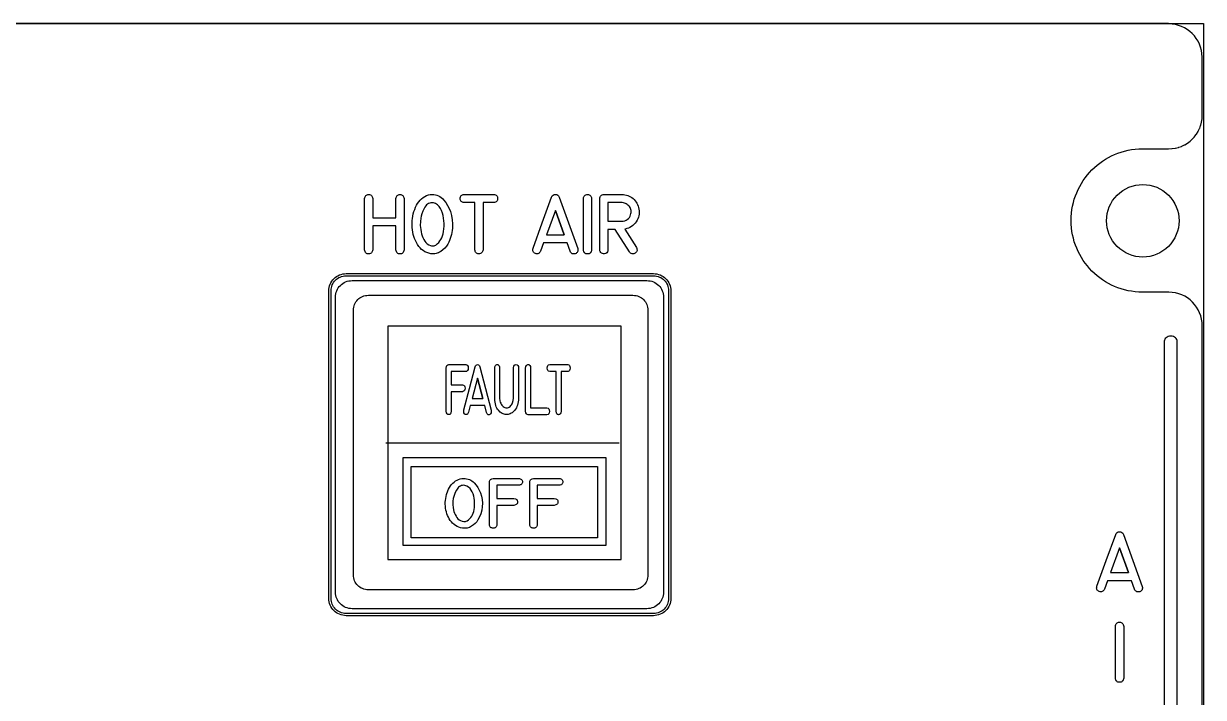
# Model space of a CAD drawing. Extents: x 27 to 704, y 10 to 614.
# Drawn here: x 445.4 to 526.3, y 210 to 256.2 of the extents above; entities that cross this region are included whole.
import ezdxf

# ---------------------------------------------------------------- set-up
doc = ezdxf.new("R2010")
doc.units = 0
for name, color, linetype in [('_BACKPANEL', 5, 'CONTINUOUS'), ('_ENGRAVING', 105, 'CONTINUOUS'), ('_LABELS', 30, 'CONTINUOUS'), ('_TOPLAYER', 1, 'CONTINUOUS')]:
    doc.layers.add(name, color=color, linetype=linetype)

msp = doc.modelspace()

# ---------------------------------------------------------------- linework, layer by layer
at = {"layer": '_BACKPANEL'}
for points in [[(526.326, 256.21), (526.326, 251.514), (526.326, 242.12), (526.326, 232.726), (526.326, 152.879), (526.326, 143.485), (203.984, 143.485), (203.984, 152.879), (203.984, 232.726), (203.984, 242.12), (203.984, 251.514), (203.984, 256.21)], [(467.525, 238.913), (488.621, 238.913), (488.726, 238.907), (488.828, 238.892), (488.927, 238.867), (489.021, 238.832), (489.111, 238.789), (489.196, 238.738), (489.275, 238.679), (489.348, 238.612), (489.414, 238.54), (489.473, 238.46), (489.524, 238.376), (489.567, 238.286), (489.602, 238.191), (489.627, 238.093), (489.642, 237.991), (489.648, 237.885), (489.648, 216.79), (489.642, 216.685), (489.627, 216.583), (489.602, 216.484), (489.567, 216.39), (489.524, 216.3), (489.473, 216.215), (489.414, 216.136), (489.348, 216.063), (489.275, 215.997), (489.196, 215.938), (489.111, 215.886), (489.021, 215.843), (488.927, 215.809), (488.828, 215.784), (488.726, 215.768), (488.621, 215.763), (467.525, 215.763), (467.42, 215.768), (467.317, 215.784), (467.219, 215.809), (467.124, 215.843), (467.035, 215.886), (466.95, 215.938), (466.871, 215.997), (466.798, 216.063), (466.732, 216.136), (466.673, 216.215), (466.621, 216.3), (466.578, 216.39), (466.544, 216.484), (466.519, 216.583), (466.503, 216.685), (466.498, 216.79), (466.498, 237.885), (466.503, 237.991), (466.519, 238.093), (466.544, 238.191), (466.578, 238.286), (466.621, 238.376), (466.673, 238.46), (466.732, 238.54), (466.798, 238.612), (466.871, 238.679), (466.95, 238.738), (467.035, 238.789), (467.124, 238.832), (467.219, 238.867), (467.317, 238.892), (467.42, 238.907)]]:
    msp.add_lwpolyline(points, close=True, dxfattribs=at)
msp.add_lwpolyline([(522.17, 240.201, -0.414214), (519.682, 242.689, -0.414214), (522.17, 245.177, -0.414214), (524.658, 242.689, -0.414214)], format="xyb", close=True, dxfattribs=at)
at = {"layer": '_ENGRAVING'}
for points in [[(468.794, 240.694), (468.794, 244.211), (468.808, 244.278), (468.828, 244.336), (468.854, 244.385), (468.887, 244.425), (468.927, 244.456), (468.973, 244.477), (469.025, 244.49), (469.083, 244.493), (469.142, 244.487), (469.193, 244.473), (469.238, 244.451), (469.275, 244.42), (469.305, 244.381), (469.328, 244.333), (469.344, 244.276), (469.353, 244.211), (469.353, 242.896), (470.948, 242.896), (470.948, 244.211), (470.962, 244.277), (470.982, 244.334), (471.007, 244.382), (471.039, 244.422), (471.078, 244.453), (471.122, 244.475), (471.172, 244.488), (471.229, 244.493), (471.286, 244.489), (471.336, 244.476), (471.381, 244.454), (471.419, 244.423), (471.451, 244.383), (471.477, 244.335), (471.497, 244.278), (471.511, 244.211), (471.511, 240.694), (471.497, 240.629), (471.477, 240.572), (471.451, 240.523), (471.419, 240.484), (471.381, 240.454), (471.336, 240.432), (471.286, 240.419), (471.229, 240.415), (471.172, 240.419), (471.122, 240.433), (471.078, 240.455), (471.039, 240.485), (471.007, 240.524), (470.982, 240.572), (470.962, 240.629), (470.948, 240.694), (470.948, 242.331), (469.353, 242.331), (469.353, 240.694), (469.344, 240.63), (469.328, 240.574), (469.305, 240.526), (469.275, 240.487), (469.238, 240.457), (469.193, 240.435), (469.142, 240.421), (469.083, 240.416), (469.025, 240.419), (468.973, 240.432), (468.927, 240.453), (468.887, 240.483), (468.854, 240.523), (468.828, 240.571), (468.808, 240.628)], [(474.686, 243.322), (474.763, 243.044), (474.812, 242.761), (474.832, 242.472), (474.824, 242.178), (474.809, 242.032), (474.787, 241.888), (474.758, 241.748), (474.721, 241.611), (474.677, 241.478), (474.625, 241.347), (474.566, 241.22), (474.5, 241.096), (474.404, 240.95), (474.291, 240.815), (474.163, 240.691), (474.018, 240.579), (473.941, 240.53), (473.862, 240.49), (473.781, 240.458), (473.697, 240.435), (473.612, 240.421), (473.525, 240.415), (473.436, 240.418), (473.345, 240.43), (473.199, 240.463), (473.062, 240.509), (472.934, 240.567), (472.814, 240.64), (472.704, 240.725), (472.602, 240.823), (472.509, 240.934), (472.425, 241.058), (472.349, 241.191), (472.282, 241.327), (472.224, 241.467), (472.174, 241.611), (472.133, 241.759), (472.1, 241.91), (472.075, 242.065), (472.059, 242.223), (472.052, 242.383), (472.053, 242.542), (472.062, 242.7), (472.079, 242.856), (472.105, 243.012), (472.139, 243.167), (472.181, 243.321), (472.232, 243.473), (472.291, 243.62), (472.358, 243.757), (472.433, 243.883), (472.516, 243.999), (472.607, 244.104), (472.707, 244.2), (472.815, 244.284), (472.93, 244.359), (473.049, 244.418), (473.17, 244.46), (473.293, 244.485), (473.42, 244.494), (473.539, 244.488), (473.653, 244.471), (473.76, 244.442), (473.863, 244.402), (473.96, 244.35), (474.051, 244.286), (474.137, 244.211), (474.217, 244.125), (474.362, 243.936), (474.489, 243.74), (474.597, 243.535)], [(476.361, 240.698), (476.361, 243.933), (475.634, 243.933), (475.569, 243.942), (475.512, 243.959), (475.465, 243.982), (475.426, 244.014), (475.396, 244.052), (475.374, 244.098), (475.361, 244.152), (475.357, 244.212), (475.362, 244.273), (475.375, 244.327), (475.397, 244.373), (475.427, 244.412), (475.466, 244.443), (475.513, 244.467), (475.569, 244.484), (475.634, 244.494), (477.645, 244.494), (477.709, 244.485), (477.765, 244.468), (477.812, 244.444), (477.851, 244.413), (477.881, 244.374), (477.902, 244.327), (477.915, 244.274), (477.92, 244.212), (477.916, 244.151), (477.903, 244.098), (477.882, 244.051), (477.852, 244.013), (477.813, 243.982), (477.766, 243.958), (477.71, 243.942), (477.645, 243.933), (476.92, 243.933), (476.92, 240.698), (476.905, 240.632), (476.885, 240.575), (476.857, 240.527), (476.824, 240.487), (476.784, 240.457), (476.738, 240.436), (476.686, 240.423), (476.628, 240.42), (476.569, 240.425), (476.518, 240.439), (476.474, 240.461), (476.438, 240.491), (476.408, 240.53), (476.385, 240.578), (476.37, 240.634)], [(480.352, 240.804), (480.987, 242.557), (481.624, 244.311), (481.665, 244.39), (481.722, 244.447), (481.795, 244.482), (481.884, 244.494), (481.973, 244.483), (482.046, 244.449), (482.104, 244.392), (482.145, 244.311), (483.416, 240.794), (483.426, 240.727), (483.427, 240.666), (483.42, 240.611), (483.403, 240.563), (483.377, 240.521), (483.342, 240.485), (483.298, 240.455), (483.245, 240.432), (483.189, 240.416), (483.137, 240.412), (483.088, 240.417), (483.042, 240.433), (482.999, 240.459), (482.96, 240.495), (482.923, 240.542), (482.891, 240.599), (482.686, 241.168), (481.071, 241.168), (480.873, 240.613), (480.84, 240.555), (480.803, 240.508), (480.763, 240.472), (480.719, 240.446), (480.673, 240.431), (480.623, 240.426), (480.569, 240.432), (480.512, 240.449), (480.459, 240.473), (480.415, 240.503), (480.38, 240.539), (480.355, 240.581), (480.34, 240.628), (480.334, 240.681), (480.338, 240.739)], [(484.369, 240.694), (484.355, 240.629), (484.335, 240.572), (484.309, 240.523), (484.277, 240.484), (484.238, 240.454), (484.194, 240.432), (484.143, 240.419), (484.087, 240.415), (484.03, 240.419), (483.98, 240.433), (483.935, 240.455), (483.897, 240.485), (483.865, 240.524), (483.839, 240.572), (483.82, 240.629), (483.806, 240.694), (483.806, 244.211), (483.82, 244.277), (483.839, 244.334), (483.865, 244.382), (483.897, 244.422), (483.935, 244.453), (483.98, 244.475), (484.03, 244.488), (484.087, 244.493), (484.143, 244.489), (484.194, 244.476), (484.238, 244.454), (484.277, 244.423), (484.309, 244.383), (484.335, 244.335), (484.355, 244.278), (484.369, 244.211)], [(487.435, 240.851), (487.462, 240.796), (487.478, 240.743), (487.484, 240.693), (487.481, 240.645), (487.467, 240.598), (487.442, 240.555), (487.408, 240.513), (487.364, 240.473), (487.314, 240.445), (487.261, 240.428), (487.205, 240.422), (487.145, 240.428), (487.087, 240.444), (487.037, 240.469), (486.996, 240.505), (486.963, 240.551), (485.986, 242.101), (485.491, 242.101), (485.491, 240.7), (485.481, 240.62), (485.452, 240.551), (485.403, 240.495), (485.334, 240.451), (485.257, 240.424), (485.183, 240.419), (485.111, 240.438), (485.041, 240.479), (484.993, 240.524), (484.959, 240.575), (484.939, 240.634), (484.932, 240.7), (484.932, 244.215), (484.937, 244.271), (484.952, 244.322), (484.977, 244.369), (485.012, 244.412), (485.055, 244.448), (485.102, 244.473), (485.153, 244.489), (485.209, 244.494), (486.44, 244.494), (486.549, 244.489), (486.655, 244.476), (486.757, 244.454), (486.855, 244.423), (486.949, 244.383), (487.04, 244.334), (487.127, 244.277), (487.211, 244.21), (487.289, 244.137), (487.359, 244.059), (487.421, 243.976), (487.476, 243.889), (487.523, 243.797), (487.562, 243.7), (487.594, 243.598), (487.617, 243.491), (487.632, 243.375), (487.636, 243.261), (487.629, 243.149), (487.61, 243.039), (487.579, 242.931), (487.538, 242.824), (487.485, 242.72), (487.42, 242.617), (487.347, 242.52), (487.268, 242.433), (487.184, 242.357), (487.094, 242.29), (486.998, 242.233), (486.896, 242.186), (486.789, 242.149), (486.676, 242.123), (486.638, 242.117)], [(473.436, 243.929), (473.347, 243.923), (473.264, 243.904), (473.187, 243.874), (473.115, 243.83), (473.049, 243.775), (472.989, 243.707), (472.933, 243.627), (472.884, 243.535), (472.799, 243.345), (472.731, 243.17), (472.68, 243.009), (472.647, 242.863), (472.621, 242.638), (472.619, 242.371), (472.628, 242.227), (472.645, 242.085), (472.67, 241.942), (472.702, 241.801), (472.744, 241.664), (472.794, 241.534), (472.854, 241.41), (472.922, 241.294), (473.001, 241.191), (473.092, 241.106), (473.194, 241.041), (473.307, 240.995), (473.375, 240.977), (473.441, 240.969), (473.504, 240.969), (473.565, 240.978), (473.624, 240.997), (473.68, 241.024), (473.734, 241.06), (473.786, 241.105), (473.88, 241.206), (473.962, 241.309), (474.032, 241.416), (474.09, 241.526), (474.138, 241.649), (474.178, 241.79), (474.21, 241.95), (474.233, 242.127), (474.247, 242.313), (474.248, 242.498), (474.238, 242.684), (474.216, 242.87), (474.181, 243.05), (474.132, 243.222), (474.07, 243.385), (473.995, 243.538), (473.904, 243.673), (473.852, 243.731), (473.795, 243.781), (473.735, 243.825), (473.67, 243.863), (473.601, 243.893), (473.527, 243.917)], [(486.44, 242.66), (486.539, 242.667), (486.635, 242.691), (486.726, 242.729), (486.814, 242.783), (486.892, 242.849), (486.957, 242.925), (487.008, 243.011), (487.045, 243.105), (487.064, 243.181), (487.074, 243.255), (487.076, 243.327), (487.07, 243.397), (487.055, 243.465), (487.032, 243.532), (487, 243.597), (486.959, 243.659), (486.913, 243.718), (486.862, 243.769), (486.807, 243.814), (486.747, 243.852), (486.684, 243.882), (486.616, 243.906), (486.544, 243.923), (486.468, 243.933), (485.491, 243.933), (485.491, 242.66)], [(482.484, 241.727), (481.882, 243.398), (481.275, 241.727)], [(481.882, 243.398), (482.484, 241.727)], [(467.535, 239.066), (488.61, 239.066), (488.733, 239.06), (488.851, 239.042), (488.965, 239.013), (489.075, 238.973), (489.179, 238.923), (489.277, 238.863), (489.369, 238.795), (489.453, 238.718), (489.53, 238.634), (489.598, 238.542), (489.658, 238.444), (489.708, 238.34), (489.748, 238.23), (489.777, 238.116), (489.795, 237.997), (489.801, 237.875), (489.801, 216.8), (489.795, 216.678), (489.777, 216.559), (489.748, 216.445), (489.708, 216.336), (489.658, 216.232), (489.598, 216.133), (489.53, 216.042), (489.453, 215.957), (489.369, 215.881), (489.277, 215.812), (489.179, 215.753), (489.075, 215.703), (488.965, 215.663), (488.851, 215.634), (488.733, 215.616), (488.61, 215.609), (467.535, 215.609), (467.413, 215.616), (467.295, 215.634), (467.18, 215.663), (467.071, 215.703), (466.967, 215.753), (466.868, 215.812), (466.777, 215.881), (466.692, 215.957), (466.616, 216.042), (466.547, 216.133), (466.488, 216.232), (466.438, 216.336), (466.398, 216.445), (466.369, 216.559), (466.351, 216.678), (466.344, 216.8), (466.344, 237.875), (466.351, 237.997), (466.369, 238.116), (466.398, 238.23), (466.438, 238.34), (466.488, 238.444), (466.547, 238.542), (466.616, 238.634), (466.692, 238.718), (466.777, 238.795), (466.868, 238.863), (466.967, 238.923), (467.071, 238.973), (467.18, 239.013), (467.295, 239.042), (467.413, 239.06)], [(467.943, 238.588), (488.159, 238.588), (488.276, 238.582), (488.39, 238.565), (488.499, 238.537), (488.604, 238.498), (488.704, 238.45), (488.798, 238.393), (488.886, 238.328), (488.967, 238.254), (489.041, 238.173), (489.107, 238.085), (489.164, 237.991), (489.212, 237.891), (489.25, 237.786), (489.278, 237.676), (489.295, 237.563), (489.301, 237.446), (489.301, 217.23), (489.295, 217.113), (489.278, 216.999), (489.25, 216.889), (489.212, 216.784), (489.164, 216.685), (489.107, 216.59), (489.041, 216.502), (488.967, 216.421), (488.886, 216.348), (488.798, 216.282), (488.704, 216.225), (488.604, 216.177), (488.499, 216.139), (488.39, 216.111), (488.276, 216.094), (488.159, 216.088), (467.943, 216.088), (467.826, 216.094), (467.712, 216.111), (467.603, 216.139), (467.498, 216.177), (467.398, 216.225), (467.304, 216.282), (467.216, 216.348), (467.135, 216.421), (467.061, 216.502), (466.996, 216.59), (466.938, 216.685), (466.891, 216.784), (466.852, 216.889), (466.824, 216.999), (466.807, 217.113), (466.801, 217.23), (466.801, 237.446), (466.807, 237.563), (466.824, 237.676), (466.852, 237.786), (466.891, 237.891), (466.938, 237.991), (466.996, 238.085), (467.061, 238.173), (467.135, 238.254), (467.216, 238.328), (467.304, 238.393), (467.398, 238.45), (467.498, 238.498), (467.603, 238.537), (467.712, 238.565), (467.826, 238.582)], [(519.021, 217.629), (519.666, 219.402), (520.312, 221.175), (520.353, 221.255), (520.411, 221.312), (520.485, 221.347), (520.575, 221.36), (520.666, 221.349), (520.74, 221.314), (520.799, 221.256), (520.841, 221.175), (522.13, 217.619), (522.14, 217.552), (522.142, 217.49), (522.134, 217.435), (522.117, 217.386), (522.091, 217.343), (522.055, 217.307), (522.011, 217.277), (521.957, 217.253), (521.9, 217.238), (521.847, 217.233), (521.797, 217.238), (521.75, 217.254), (521.707, 217.281), (521.667, 217.317), (521.63, 217.365), (521.597, 217.422), (521.39, 217.997), (519.751, 217.997), (519.55, 217.436), (519.516, 217.378), (519.479, 217.331), (519.438, 217.294), (519.394, 217.268), (519.347, 217.253), (519.296, 217.248), (519.242, 217.254), (519.184, 217.27), (519.129, 217.295), (519.085, 217.326), (519.05, 217.362), (519.025, 217.404), (519.009, 217.452), (519.003, 217.505), (519.007, 217.564)], [(521.185, 218.562), (520.573, 220.252), (519.958, 218.562)], [(520.573, 220.252), (521.185, 218.562)], [(520.858, 211.323), (520.844, 211.257), (520.824, 211.199), (520.797, 211.151), (520.764, 211.111), (520.725, 211.08), (520.68, 211.058), (520.629, 211.045), (520.571, 211.041), (520.514, 211.045), (520.463, 211.059), (520.418, 211.081), (520.379, 211.112), (520.347, 211.152), (520.321, 211.2), (520.301, 211.257), (520.287, 211.323), (520.287, 214.878), (520.301, 214.945), (520.321, 215.003), (520.347, 215.051), (520.379, 215.091), (520.418, 215.123), (520.463, 215.145), (520.514, 215.158), (520.571, 215.163), (520.629, 215.159), (520.68, 215.146), (520.725, 215.123), (520.764, 215.092), (520.797, 215.052), (520.824, 215.003), (520.844, 214.945), (520.858, 214.878)]]:
    msp.add_lwpolyline(points, close=True, dxfattribs=at)
msp.add_lwpolyline([(524.538, 165.054), (524.538, 234.422), (524.538, 234.423), (524.529, 234.494), (524.503, 234.559), (524.462, 234.618), (524.407, 234.67), (524.34, 234.712), (524.264, 234.745), (524.18, 234.765), (524.089, 234.772), (524.088, 234.772), (523.997, 234.765), (523.913, 234.745), (523.836, 234.713), (523.77, 234.67), (523.715, 234.618), (523.673, 234.559), (523.647, 234.494), (523.638, 234.423), (523.638, 234.422), (523.638, 165.054)], dxfattribs=at)
at = {"layer": '_LABELS'}
for points in [[(486.392, 219.454), (486.392, 235.456), (470.393, 235.456), (470.393, 219.454)], [(474.393, 229.629), (474.393, 232.589), (474.411, 232.687), (474.446, 232.76), (474.498, 232.806), (474.565, 232.827), (475.738, 232.827), (475.778, 232.82), (475.812, 232.806), (475.841, 232.785), (475.865, 232.759), (475.896, 232.687), (475.907, 232.59), (475.896, 232.493), (475.864, 232.422), (475.84, 232.396), (475.811, 232.376), (475.776, 232.363), (475.736, 232.356), (474.733, 232.356), (474.733, 231.438), (475.515, 231.438), (475.589, 231.418), (475.617, 231.398), (475.641, 231.373), (475.673, 231.304), (475.685, 231.212), (475.675, 231.118), (475.644, 231.045), (475.62, 231.018), (475.59, 230.995), (475.515, 230.967), (474.733, 230.967), (474.733, 229.629), (474.718, 229.528), (474.686, 229.455), (474.663, 229.429), (474.636, 229.41), (474.605, 229.399), (474.569, 229.394), (474.533, 229.397), (474.501, 229.408), (474.473, 229.426), (474.449, 229.451), (474.413, 229.525)], [(475.606, 229.715), (475.994, 231.194), (476.384, 232.673), (476.409, 232.74), (476.444, 232.788), (476.489, 232.817), (476.543, 232.827), (476.598, 232.818), (476.642, 232.79), (476.678, 232.741), (476.703, 232.673), (477.48, 229.706), (477.487, 229.599), (477.472, 229.512), (477.435, 229.446), (477.408, 229.421), (477.376, 229.401), (477.342, 229.388), (477.31, 229.384), (477.28, 229.389), (477.251, 229.402), (477.201, 229.454), (477.159, 229.542), (477.034, 230.022), (476.046, 230.022), (475.925, 229.554), (475.882, 229.466), (475.857, 229.435), (475.831, 229.413), (475.802, 229.4), (475.772, 229.396), (475.739, 229.401), (475.704, 229.415), (475.644, 229.461), (475.608, 229.527), (475.595, 229.611)], [(479.353, 230.524), (479.353, 230.49), (479.348, 230.389), (479.333, 230.265), (479.31, 230.149), (479.282, 230.042), (479.247, 229.943), (479.206, 229.853), (479.158, 229.771), (479.104, 229.697), (479.044, 229.632), (478.915, 229.526), (478.849, 229.485), (478.782, 229.453), (478.714, 229.428), (478.645, 229.412), (478.575, 229.404), (478.503, 229.403), (478.432, 229.411), (478.363, 229.428), (478.295, 229.452), (478.228, 229.484), (478.1, 229.572), (477.978, 229.693), (477.922, 229.765), (477.872, 229.845), (477.83, 229.933), (477.794, 230.029), (477.765, 230.132), (477.743, 230.244), (477.728, 230.363), (477.719, 230.49), (477.719, 230.524), (477.719, 232.593), (477.732, 232.683), (477.766, 232.758), (477.81, 232.806), (477.863, 232.828), (477.926, 232.822), (477.985, 232.794), (478.027, 232.747), (478.053, 232.679), (478.061, 232.593), (478.061, 230.524), (478.083, 230.343), (478.104, 230.261), (478.131, 230.186), (478.165, 230.117), (478.206, 230.054), (478.253, 229.997), (478.306, 229.946), (478.364, 229.905), (478.422, 229.876), (478.48, 229.859), (478.54, 229.855), (478.6, 229.863), (478.661, 229.884), (478.722, 229.917), (478.785, 229.963), (478.837, 230.013), (478.882, 230.069), (478.92, 230.132), (478.95, 230.201), (478.992, 230.355), (479.013, 230.524), (479.013, 232.593), (479.015, 232.638), (479.037, 232.727), (479.075, 232.788), (479.1, 232.807), (479.129, 232.82), (479.198, 232.824), (479.266, 232.802), (479.293, 232.782), (479.315, 232.756), (479.344, 232.686), (479.353, 232.593)], [(480.014, 229.389), (479.948, 229.409), (479.897, 229.454), (479.862, 229.525), (479.842, 229.622), (479.842, 232.589), (479.863, 232.695), (479.899, 232.769), (479.923, 232.795), (479.951, 232.813), (479.983, 232.824), (480.019, 232.827), (480.055, 232.822), (480.086, 232.81), (480.113, 232.791), (480.136, 232.765), (480.169, 232.692), (480.184, 232.589), (480.184, 229.857), (481.303, 229.859), (481.378, 229.834), (481.408, 229.813), (481.432, 229.785), (481.463, 229.714), (481.473, 229.618), (481.462, 229.524), (481.43, 229.454), (481.406, 229.428), (481.376, 229.409), (481.302, 229.389)], [(481.939, 229.626), (481.939, 232.354), (481.494, 232.354), (481.42, 232.376), (481.391, 232.396), (481.367, 232.422), (481.335, 232.494), (481.325, 232.59), (481.336, 232.686), (481.367, 232.758), (481.391, 232.785), (481.42, 232.805), (481.494, 232.827), (482.725, 232.827), (482.798, 232.806), (482.827, 232.785), (482.85, 232.759), (482.882, 232.687), (482.893, 232.59), (482.882, 232.493), (482.851, 232.422), (482.827, 232.395), (482.798, 232.375), (482.764, 232.362), (482.725, 232.354), (482.281, 232.354), (482.281, 229.626), (482.259, 229.522), (482.222, 229.448), (482.198, 229.422), (482.17, 229.404), (482.138, 229.394), (482.102, 229.391), (482.066, 229.395), (482.035, 229.407), (482.008, 229.425), (481.986, 229.451), (481.954, 229.524)], [(476.91, 230.493), (476.542, 231.903), (476.171, 230.493)], [(476.542, 231.903), (476.91, 230.493)], [(471.419, 226.438), (471.419, 226.296), (471.419, 220.438), (485.366, 220.438), (485.366, 226.438)], [(471.99, 225.84), (484.776, 225.84), (484.776, 220.938), (471.99, 220.938)], [(476.743, 224.039), (476.813, 223.806), (476.858, 223.568), (476.876, 223.326), (476.869, 223.08), (476.835, 222.836), (476.774, 222.604), (476.687, 222.383), (476.572, 222.172), (476.484, 222.049), (476.382, 221.936), (476.264, 221.832), (476.132, 221.738), (475.989, 221.664), (475.838, 221.618), (475.681, 221.601), (475.516, 221.613), (475.382, 221.641), (475.257, 221.679), (475.14, 221.729), (475.031, 221.789), (474.93, 221.861), (474.836, 221.943), (474.751, 222.036), (474.674, 222.14), (474.605, 222.252), (474.544, 222.366), (474.491, 222.483), (474.445, 222.604), (474.407, 222.728), (474.377, 222.854), (474.354, 222.984), (474.34, 223.117), (474.333, 223.251), (474.334, 223.384), (474.342, 223.517), (474.358, 223.648), (474.382, 223.779), (474.413, 223.909), (474.498, 224.166), (474.551, 224.289), (474.613, 224.403), (474.681, 224.509), (474.758, 224.606), (474.841, 224.695), (474.932, 224.775), (475.031, 224.846), (475.137, 224.908), (475.245, 224.958), (475.356, 224.993), (475.469, 225.014), (475.584, 225.021), (475.693, 225.017), (475.797, 225.002), (475.896, 224.978), (475.99, 224.944), (476.078, 224.901), (476.162, 224.847), (476.24, 224.784), (476.313, 224.712), (476.446, 224.554), (476.562, 224.389), (476.661, 224.217)], [(477.356, 221.842), (477.356, 224.785), (477.367, 224.836), (477.384, 224.882), (477.407, 224.921), (477.436, 224.954), (477.472, 224.98), (477.513, 225), (477.613, 225.021), (479.368, 225.021), (479.427, 225.014), (479.478, 225), (479.522, 224.98), (479.557, 224.953), (479.585, 224.921), (479.604, 224.882), (479.616, 224.837), (479.62, 224.785), (479.616, 224.734), (479.604, 224.689), (479.584, 224.651), (479.556, 224.618), (479.52, 224.592), (479.476, 224.573), (479.424, 224.56), (479.364, 224.553), (477.865, 224.553), (477.865, 223.64), (479.034, 223.64), (479.144, 223.62), (479.187, 223.601), (479.223, 223.575), (479.251, 223.544), (479.271, 223.507), (479.283, 223.464), (479.288, 223.415), (479.285, 223.366), (479.274, 223.322), (479.254, 223.283), (479.227, 223.25), (479.191, 223.222), (479.147, 223.2), (479.034, 223.171), (477.865, 223.171), (477.865, 221.842), (477.857, 221.788), (477.843, 221.741), (477.822, 221.701), (477.795, 221.668), (477.761, 221.643), (477.72, 221.624), (477.673, 221.613), (477.619, 221.608), (477.566, 221.611), (477.518, 221.622), (477.476, 221.64), (477.44, 221.665), (477.41, 221.698), (477.386, 221.738), (477.368, 221.786)], [(480.128, 221.842), (480.128, 224.785), (480.139, 224.836), (480.156, 224.882), (480.179, 224.921), (480.208, 224.954), (480.243, 224.98), (480.285, 225), (480.385, 225.021), (482.14, 225.021), (482.199, 225.014), (482.25, 225), (482.293, 224.98), (482.329, 224.953), (482.356, 224.921), (482.376, 224.882), (482.388, 224.837), (482.392, 224.785), (482.388, 224.734), (482.376, 224.689), (482.356, 224.651), (482.328, 224.618), (482.292, 224.592), (482.248, 224.573), (482.196, 224.56), (482.136, 224.553), (480.637, 224.553), (480.637, 223.64), (481.806, 223.64), (481.916, 223.62), (481.959, 223.601), (481.995, 223.575), (482.023, 223.544), (482.043, 223.507), (482.055, 223.464), (482.06, 223.415), (482.057, 223.366), (482.046, 223.322), (482.026, 223.283), (481.999, 223.25), (481.963, 223.222), (481.919, 223.2), (481.806, 223.171), (480.637, 223.171), (480.637, 221.842), (480.629, 221.788), (480.615, 221.741), (480.594, 221.701), (480.567, 221.668), (480.533, 221.643), (480.492, 221.624), (480.445, 221.613), (480.391, 221.608), (480.337, 221.611), (480.29, 221.622), (480.248, 221.64), (480.212, 221.665), (480.182, 221.698), (480.158, 221.738), (480.14, 221.786)], [(475.599, 224.548), (475.518, 224.542), (475.442, 224.527), (475.372, 224.501), (475.306, 224.465), (475.245, 224.419), (475.19, 224.362), (475.139, 224.295), (475.094, 224.217), (475.016, 224.058), (474.954, 223.911), (474.908, 223.776), (474.877, 223.653), (474.854, 223.465), (474.852, 223.241), (474.876, 223.001), (474.928, 222.763), (474.966, 222.648), (475.012, 222.539), (475.067, 222.436), (475.129, 222.338), (475.202, 222.251), (475.284, 222.181), (475.378, 222.126), (475.481, 222.087), (475.604, 222.065), (475.662, 222.066), (475.717, 222.073), (475.771, 222.089), (475.823, 222.112), (475.919, 222.18), (476.005, 222.264), (476.081, 222.351), (476.144, 222.44), (476.197, 222.532), (476.241, 222.636), (476.278, 222.754), (476.307, 222.888), (476.329, 223.036), (476.341, 223.192), (476.342, 223.348), (476.333, 223.504), (476.312, 223.659), (476.28, 223.811), (476.236, 223.955), (476.179, 224.091), (476.11, 224.22), (476.027, 224.333), (475.928, 224.424), (475.813, 224.492), (475.682, 224.538)]]:
    msp.add_lwpolyline(points, close=True, dxfattribs=at)
msp.add_lwpolyline([(470.253, 227.455), (486.253, 227.455)], dxfattribs=at)
at = {"layer": '_TOPLAYER'}
msp.add_lwpolyline([(526.243, 166.51), (526.243, 235.488), (526.232, 235.723), (526.197, 235.951), (526.14, 236.171), (526.063, 236.383), (525.966, 236.584), (525.852, 236.773), (525.719, 236.95), (525.571, 237.114), (525.408, 237.263), (525.231, 237.396), (525.042, 237.512), (524.841, 237.609), (524.63, 237.688), (524.41, 237.745), (524.182, 237.782), (523.946, 237.795), (522.14, 237.795), (521.889, 237.802), (521.641, 237.821), (521.396, 237.852), (521.155, 237.896), (520.919, 237.951), (520.687, 238.018), (520.46, 238.095), (520.238, 238.184), (520.021, 238.282), (519.811, 238.391), (519.606, 238.51), (519.408, 238.638), (519.216, 238.776), (519.031, 238.922), (518.854, 239.077), (518.684, 239.24), (518.522, 239.411), (518.369, 239.589), (518.224, 239.775), (518.087, 239.968), (517.96, 240.168), (517.842, 240.373), (517.735, 240.585), (517.637, 240.803), (517.549, 241.025), (517.472, 241.253), (517.406, 241.486), (517.352, 241.723), (517.309, 241.964), (517.278, 242.209), (517.259, 242.458), (517.253, 242.709), (517.259, 242.961), (517.278, 243.209), (517.309, 243.454), (517.352, 243.696), (517.406, 243.933), (517.472, 244.165), (517.549, 244.393), (517.637, 244.616), (517.735, 244.834), (517.842, 245.046), (517.96, 245.251), (518.087, 245.451), (518.224, 245.644), (518.369, 245.83), (518.522, 246.008), (518.684, 246.179), (518.854, 246.342), (519.031, 246.497), (519.216, 246.643), (519.408, 246.781), (519.606, 246.909), (519.811, 247.028), (520.021, 247.137), (520.238, 247.236), (520.46, 247.324), (520.687, 247.402), (520.919, 247.469), (521.155, 247.524), (521.396, 247.567), (521.641, 247.599), (521.889, 247.618), (522.14, 247.624), (523.935, 247.624), (524.165, 247.636), (524.177, 247.636), (524.386, 247.667), (524.412, 247.667), (524.606, 247.717), (524.622, 247.722), (524.638, 247.728), (524.815, 247.792), (524.851, 247.807), (525.019, 247.888), (525.029, 247.888), (525.04, 247.896), (525.052, 247.901), (525.227, 248.007), (525.231, 248.016), (525.236, 248.017), (525.408, 248.145), (525.564, 248.286), (525.575, 248.297), (525.713, 248.449), (525.723, 248.459), (525.847, 248.624), (525.857, 248.636), (525.959, 248.804), (525.966, 248.819), (525.974, 248.833), (526.058, 249.007), (526.064, 249.021), (526.07, 249.035), (526.138, 249.221), (526.143, 249.234), (526.148, 249.249), (526.199, 249.448), (526.199, 249.458), (526.232, 249.67), (526.232, 249.686), (526.243, 249.914), (526.243, 251.587), (526.243, 252.144), (526.243, 253.917), (526.228, 254.15), (526.191, 254.375), (526.132, 254.593), (526.053, 254.802), (525.956, 255), (525.84, 255.187), (525.708, 255.361), (525.559, 255.522), (525.397, 255.668), (525.221, 255.799), (525.033, 255.913), (524.833, 256.009), (524.624, 256.086), (524.405, 256.142), (524.179, 256.178), (523.947, 256.191), (523.937, 256.21), (438.215, 256.21)], dxfattribs=at)
msp.add_lwpolyline([(469.055, 237.581), (487.205, 237.581), (487.31, 237.576), (487.412, 237.56), (487.51, 237.535), (487.605, 237.501), (487.694, 237.458), (487.779, 237.407), (487.858, 237.348), (487.93, 237.282), (487.997, 237.209), (488.055, 237.13), (488.107, 237.045), (488.15, 236.956), (488.184, 236.861), (488.209, 236.763), (488.225, 236.661), (488.23, 236.556), (488.23, 218.407), (488.225, 218.301), (488.209, 218.199), (488.184, 218.101), (488.15, 218.007), (488.107, 217.917), (488.055, 217.832), (487.997, 217.754), (487.93, 217.681), (487.858, 217.615), (487.779, 217.556), (487.694, 217.505), (487.605, 217.462), (487.51, 217.427), (487.412, 217.402), (487.31, 217.387), (487.205, 217.381), (469.055, 217.381), (468.95, 217.387), (468.848, 217.402), (468.75, 217.427), (468.656, 217.462), (468.566, 217.505), (468.481, 217.556), (468.402, 217.615), (468.33, 217.681), (468.264, 217.754), (468.205, 217.832), (468.153, 217.917), (468.11, 218.007), (468.076, 218.101), (468.051, 218.199), (468.035, 218.301), (468.03, 218.407), (468.03, 236.556), (468.035, 236.661), (468.051, 236.763), (468.076, 236.861), (468.11, 236.956), (468.153, 237.045), (468.205, 237.13), (468.264, 237.209), (468.33, 237.282), (468.402, 237.348), (468.481, 237.407), (468.566, 237.458), (468.656, 237.501), (468.75, 237.535), (468.848, 237.56), (468.95, 237.576)], close=True, dxfattribs=at)

doc.saveas('drawing.dxf')
